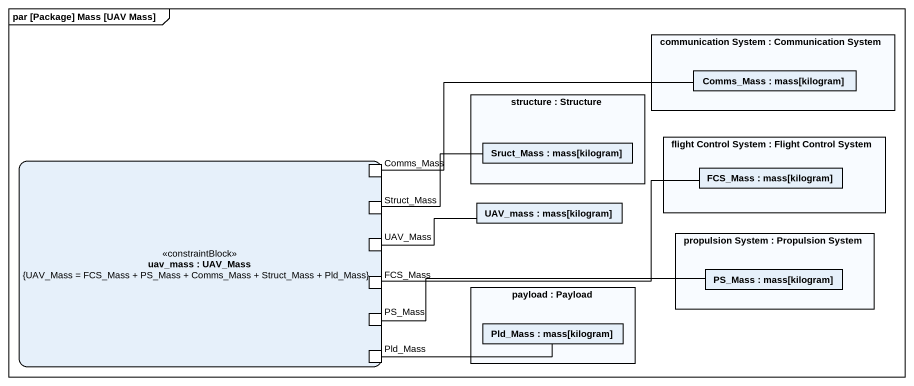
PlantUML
@startuml
mainframe par [Package] Mass [UAV Mass]
rectangle "communication System : Communication System" as communication_System {
  rectangle "Comms_Mass : mass[kilogram]" as Comms_Mass
}
rectangle "structure : Structure" as structure {
  rectangle "Sruct_Mass : mass[kilogram]" as Sruct_Mass
}
rectangle "uav_mass : UAV_Mass\n{UAV_Mass = FCS_Mass + PS_Mass + Comms_Mass + Struct_Mass + Pld_Mass}" as uav_mass <<constraintBlock>> {
  port "Comms_Mass" as Comms_Mass_2
  port Struct_Mass
  port UAV_Mass
  port "FCS_Mass" as FCS_Mass_2
  port "PS_Mass" as PS_Mass_2
  port Pld_Mass
}
rectangle "flight Control System : Flight Control System" as flight_Control_System {
  rectangle "FCS_Mass : mass[kilogram]" as FCS_Mass
}
rectangle "UAV_mass : mass[kilogram]" as UAV_mass
rectangle "propulsion System : Propulsion System" as propulsion_System {
  rectangle "PS_Mass : mass[kilogram]" as PS_Mass
}
rectangle "payload : Payload" as payload {
  rectangle "Pld_Mass : mass[kilogram]" as Pld_Mass_2
}
Comms_Mass_2 -right- Comms_Mass
Struct_Mass -right- Sruct_Mass
UAV_Mass -right- UAV_mass
FCS_Mass_2 -right- FCS_Mass
PS_Mass_2 -right- PS_Mass
Pld_Mass -right- Pld_Mass_2
@enduml
